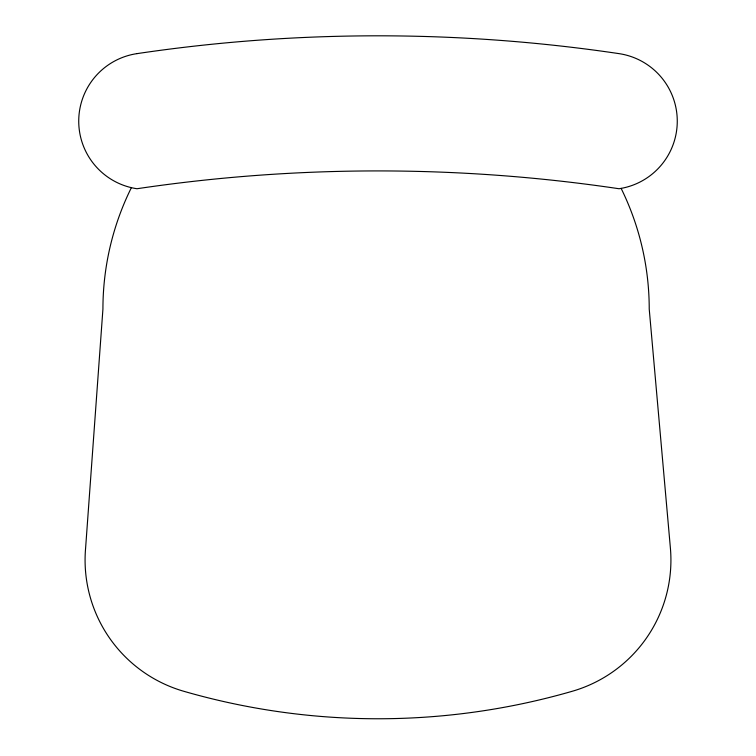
<?xml version="1.0" encoding="UTF-8"?>
<svg xmlns="http://www.w3.org/2000/svg" width="756" height="756" viewBox="0 0 756 756"><rect width="100%" height="100%" fill="white"/><g stroke="black" fill="none" stroke-linecap="round" stroke-linejoin="round"><path stroke-width="1.13" d="M131.383 187.658A273.143 273.143 0 0 0 102.929 309.034L85.598 548.147A136.59 136.59 0 0 0 183.774 691.277A700.018 700.018 0 0 0 572.226 691.277A136.59 136.59 0 0 0 670.402 548.147L649.224 309.034A273.143 273.143 0 0 0 621.13 188.386M136.987 53.629A68.295 68.295 0 0 0 136.987 188.735A1639.074 1639.074 0 0 1 619.013 188.735A68.295 68.295 0 0 0 619.013 53.629A1639.074 1639.074 0 0 0 136.987 53.629"/></g></svg>
